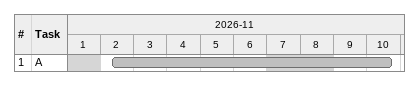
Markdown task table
| ID | Task | Start | Finish |
|---|---|---|---|
| 1 | A | 2026-11-02 | 2026-11-10 |
